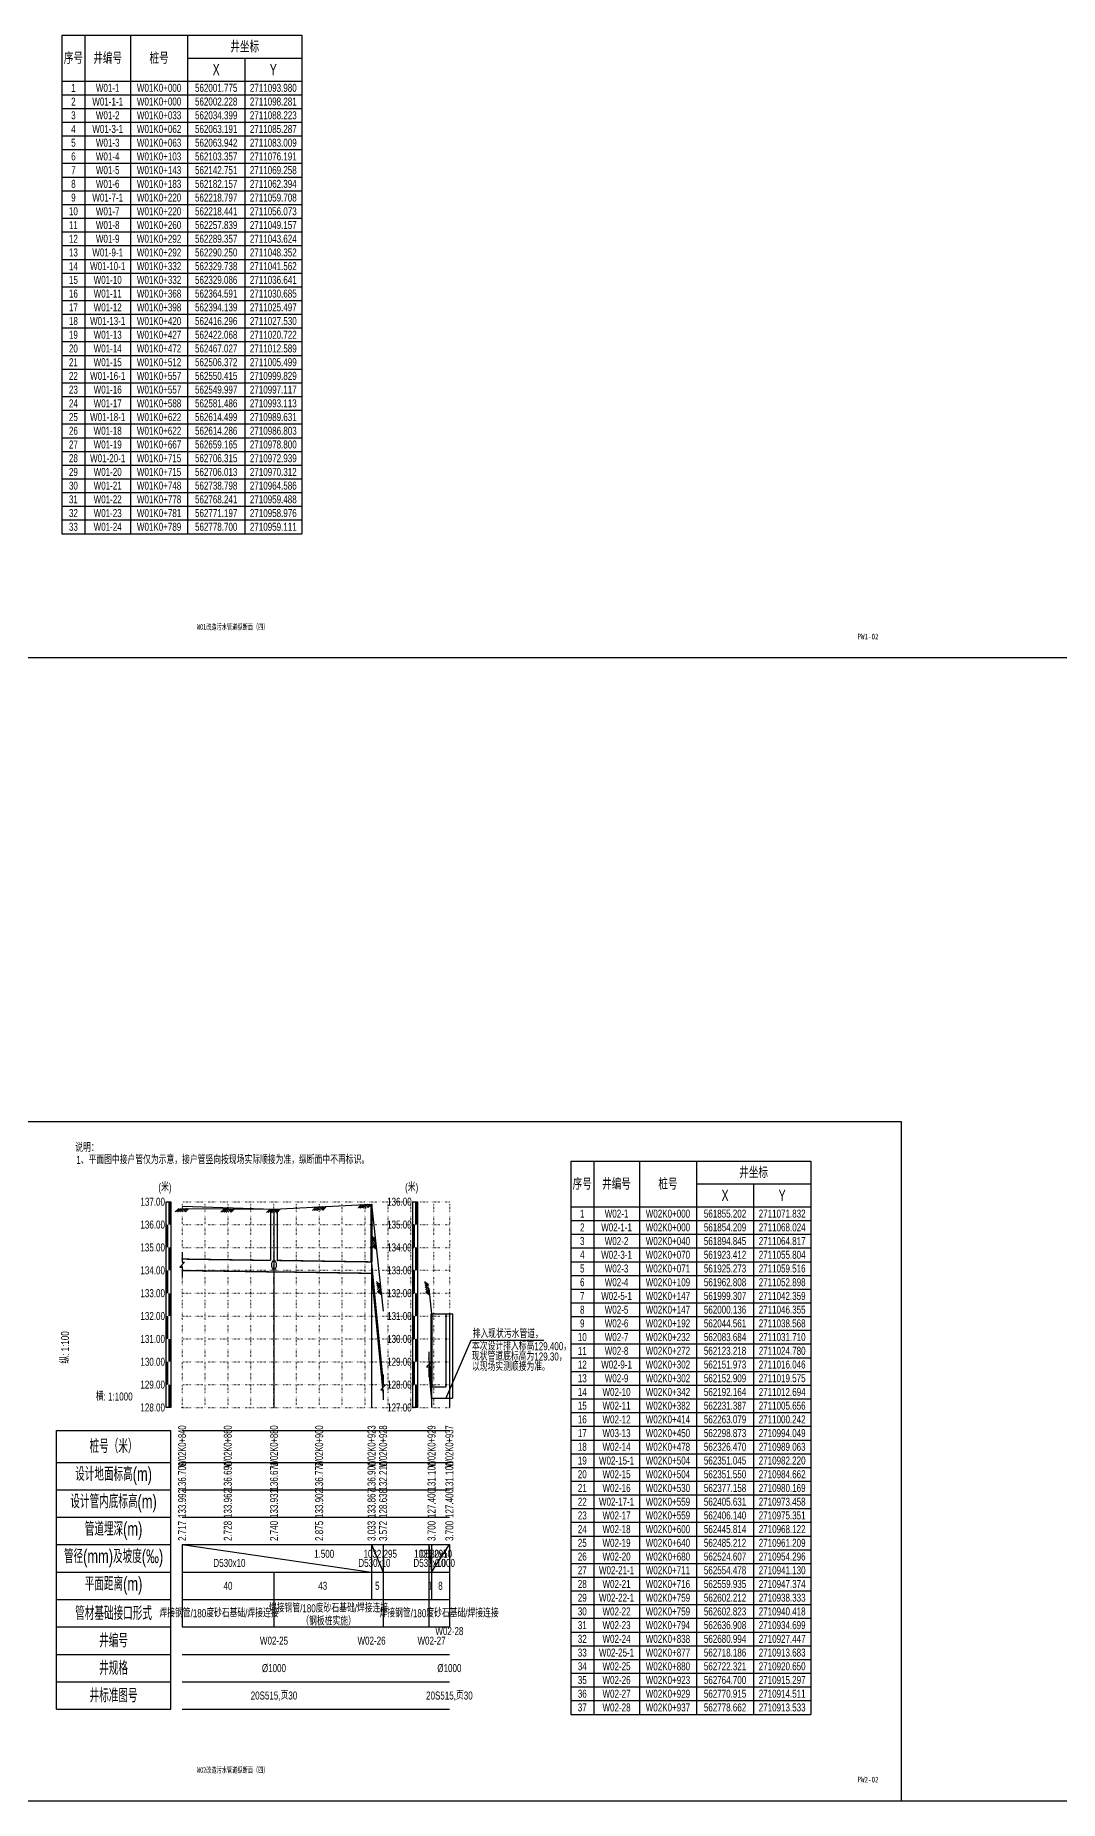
# Model space of a CAD drawing. Extents: x 529262 to 576451, y 2694391 to 2717535.
# Drawn here: x 572752 to 573200, y 2711947 to 2712719 of the extents above; entities that cross this region are included whole.
import ezdxf
from ezdxf.enums import TextEntityAlignment as Align

# ---------------------------------------------------------------- set-up
doc = ezdxf.new("R2010")
doc.units = 0
doc.linetypes.add('DOT', pattern=[6.35, 0, -6.35])
for name, color, linetype in [('GPSCOMMON', 7, 'Continuous'), ('P-说明', 7, 'Continuous'), ('PP-COM', 7, 'Continuous'), ('W-标注', 2, 'Continuous'), ('图框线', 7, 'Continuous'), ('纵断_分栏文字', 7, 'Continuous'), ('纵断_分栏线', 5, 'Continuous'), ('纵断_地面线', 3, 'Continuous'), ('纵断_标注', 2, 'Continuous'), ('纵断_标注_支管', 2, 'Continuous'), ('纵断_表头', 2, 'Continuous'), ('纵断_设计线', 1, 'Continuous'), ('纵断_高程网格', 8, 'DOT')]:
    doc.layers.add(name, color=color, linetype=linetype)
doc.layers.add('纵断污水井', color=7, linetype='Continuous', lineweight=60)
doc.layers.add('纵断污水管', color=224, linetype='Continuous', lineweight=60)
doc.styles.add('JieTuHzTxt', font='smsim.shx', dxfattribs={"width": 0.7, "bigfont": 'smfs.shx'})
doc.styles.add('SEMDI', font='smsim.shx', dxfattribs={"width": 0.75, "bigfont": 'smfs.shx'})
doc.styles.add('SMEDI', font='smsim.shx', dxfattribs={"width": 0.75, "height": 3.5, "bigfont": 'smfs.shx'})
doc.styles.add('宋体', font='', dxfattribs={"width": 0.75})
doc.styles.get('宋体').set_extended_font_data('SimSun')

# ---------------------------------------------------------------- blocks, each defined once
blk = doc.blocks.new('A3WK')
at = {"layer": '图框线'}
blk.add_lwpolyline([(0, 0), (420, 0), (420, 297), (0, 297), (0, 0)], dxfattribs=at)
blk = doc.blocks.new('市政排水（YZ）_zdbt')
at = {"color": 0, "linetype": 'ByBlock', "lineweight": -2}
for p, q in [((-50, 0), (0, 0)), ((-50, -122), (-50, 0)), ((0, -122), (0, 0)), ((-50, -14), (0, -14)), ((-50, -26), (0, -26)), ((-50, -38), (0, -38)), ((-50, -50), (0, -50)), ((-50, -62), (0, -62)), ((-50, -74), (0, -74)), ((-50, -86), (0, -86)), ((-50, -98), (0, -98)), ((-50, -110), (0, -110)), ((-50, -122), (0, -122))]:
    blk.add_line(p, q, dxfattribs=at)
at = {"color": 0, "linetype": 'ByBlock', "lineweight": -2, "char_height": 6, "attachment_point": 5, "style": 'JieTuHzTxt'}
for s, insert in [('桩号（米）', (-25, -7)), ('设计地面标高(m)', (-25, -20)), ('设计管内底标高(m)', (-25, -32)), ('管道埋深(m)', (-25, -44)), ('管径(mm)及坡度(‰)', (-25, -56)), ('平面距离(m)', (-25, -68)), ('管材基础接口形式', (-25, -80)), ('井编号', (-25, -92)), ('井规格', (-25, -104)), ('井标准图号', (-25, -116))]:
    blk.add_mtext(s, dxfattribs=dict(at, insert=insert))
blk = doc.blocks.new('VSDesignLineBlock')
at = {"color": 0, "linetype": 'Continuous'}
for p, q in [((-1.5, 0), (-3, -1.5)), ((-0.75, 0), (-2.25, -1.5)), ((0, 0), (-1.5, -1.5)), ((0, 0), (1.5, -1.5)), ((1.5, 0), (0.75, -0.75)), ((2.25, 0), (1.12, -1.12)), ((3, 0), (1.5, -1.5)), ((-0.98, -0.98), (-0.46, -1.5)), ((-0.5, -0.5), (0.5, -1.5))]:
    blk.add_line(p, q, dxfattribs=at)
blk = doc.blocks.new('*T172')
at = {"color": 0, "linetype": 'ByBlock', "lineweight": -2, "transparency": 16777216}
for p, q in [((0, 0), (105, 0)), ((0, 0), (0, -218)), ((10, 0), (10, -218)), ((30, 0), (30, -218)), ((55, 0), (55, -218)), ((105, 0), (105, -218)), ((55, -10), (105, -10)), ((80, -10), (80, -218)), ((0, -20), (105, -20)), ((0, -26), (105, -26)), ((0, -32), (105, -32)), ((0, -38), (105, -38)), ((0, -44), (105, -44)), ((0, -50), (105, -50)), ((0, -56), (105, -56)), ((0, -62), (105, -62)), ((0, -68), (105, -68)), ((0, -74), (105, -74)), ((0, -80), (105, -80)), ((0, -86), (105, -86)), ((0, -92), (105, -92)), ((0, -98), (105, -98)), ((0, -104), (105, -104)), ((0, -110), (105, -110)), ((0, -116), (105, -116)), ((0, -122), (105, -122)), ((0, -128), (105, -128)), ((0, -134), (105, -134)), ((0, -140), (105, -140)), ((0, -146), (105, -146)), ((0, -152), (105, -152)), ((0, -158), (105, -158)), ((0, -164), (105, -164)), ((0, -170), (105, -170)), ((0, -176), (105, -176)), ((0, -182), (105, -182)), ((0, -188), (105, -188)), ((0, -194), (105, -194)), ((0, -200), (105, -200)), ((0, -206), (105, -206)), ((0, -212), (105, -212)), ((0, -218), (105, -218))]:
    blk.add_line(p, q, dxfattribs=at)
at = {"color": 0, "transparency": 16777216, "attachment_point": 5}
for s, insert, char_height, width, style in [('序号', (5, -10), 5, 9.98, 'JieTuHzTxt'), ('井编号', (20, -10), 5, 19.98, 'JieTuHzTxt'), ('桩号', (42.5, -10), 5, 24.98, 'JieTuHzTxt'), ('井坐标', (80, -5), 5, 49.98, 'JieTuHzTxt'), ('X', (67.5, -15), 5, 24.98, 'JieTuHzTxt'), ('Y', (92.5, -15), 5, 24.98, 'JieTuHzTxt'), ('1', (5, -23), 3.5, 9.98, 'SEMDI'), ('W01-1', (20, -23), 3.5, 19.98, 'SEMDI'), ('W01K0+000', (42.5, -23), 3.5, 24.98, 'SEMDI'), ('562001.775', (67.5, -23), 3.5, 24.98, 'SEMDI'), ('2711093.980', (92.5, -23), 3.5, 24.98, 'SEMDI'), ('2', (5, -29), 3.5, 9.98, 'SEMDI'), ('W01-1-1', (20, -29), 3.5, 19.98, 'SEMDI'), ('W01K0+000', (42.5, -29), 3.5, 24.98, 'SEMDI'), ('562002.228', (67.5, -29), 3.5, 24.98, 'SEMDI'), ('2711098.281', (92.5, -29), 3.5, 24.98, 'SEMDI'), ('3', (5, -35), 3.5, 9.98, 'SEMDI'), ('W01-2', (20, -35), 3.5, 19.98, 'SEMDI'), ('W01K0+033', (42.5, -35), 3.5, 24.98, 'SEMDI'), ('562034.399', (67.5, -35), 3.5, 24.98, 'SEMDI'), ('2711088.223', (92.5, -35), 3.5, 24.98, 'SEMDI'), ('4', (5, -41), 3.5, 9.98, 'SEMDI'), ('5', (5, -47), 3.5, 9.98, 'SEMDI'), ('W01-3-1', (20, -41), 3.5, 19.98, 'SEMDI'), ('W01-3', (20, -47), 3.5, 19.98, 'SEMDI'), ('W01K0+062', (42.5, -41), 3.5, 24.98, 'SEMDI'), ('W01K0+063', (42.5, -47), 3.5, 24.98, 'SEMDI'), ('562063.191', (67.5, -41), 3.5, 24.98, 'SEMDI'), ('562063.942', (67.5, -47), 3.5, 24.98, 'SEMDI'), ('2711085.287', (92.5, -41), 3.5, 24.98, 'SEMDI'), ('2711083.009', (92.5, -47), 3.5, 24.98, 'SEMDI'), ('6', (5, -53), 3.5, 9.98, 'SEMDI'), ('W01-4', (20, -53), 3.5, 19.98, 'SEMDI'), ('W01K0+103', (42.5, -53), 3.5, 24.98, 'SEMDI'), ('562103.357', (67.5, -53), 3.5, 24.98, 'SEMDI'), ('2711076.191', (92.5, -53), 3.5, 24.98, 'SEMDI'), ('7', (5, -59), 3.5, 9.98, 'SEMDI'), ('W01-5', (20, -59), 3.5, 19.98, 'SEMDI'), ('W01K0+143', (42.5, -59), 3.5, 24.98, 'SEMDI'), ('562142.751', (67.5, -59), 3.5, 24.98, 'SEMDI'), ('2711069.258', (92.5, -59), 3.5, 24.98, 'SEMDI'), ('8', (5, -65), 3.5, 9.98, 'SEMDI'), ('9', (5, -71), 3.5, 9.98, 'SEMDI'), ('W01-7-1', (20, -71), 3.5, 19.98, 'SEMDI'), ('W01-6', (20, -65), 3.5, 19.98, 'SEMDI'), ('W01K0+183', (42.5, -65), 3.5, 24.98, 'SEMDI'), ('W01K0+220', (42.5, -71), 3.5, 24.98, 'SEMDI'), ('562182.157', (67.5, -65), 3.5, 24.98, 'SEMDI'), ('562218.797', (67.5, -71), 3.5, 24.98, 'SEMDI'), ('2711062.394', (92.5, -65), 3.5, 24.98, 'SEMDI'), ('2711059.708', (92.5, -71), 3.5, 24.98, 'SEMDI'), ('10', (5, -77), 3.5, 9.98, 'SEMDI'), ('W01-7', (20, -77), 3.5, 19.98, 'SEMDI'), ('W01K0+220', (42.5, -77), 3.5, 24.98, 'SEMDI'), ('562218.441', (67.5, -77), 3.5, 24.98, 'SEMDI'), ('2711056.073', (92.5, -77), 3.5, 24.98, 'SEMDI'), ('11', (5, -83), 3.5, 9.98, 'SEMDI'), ('W01-8', (20, -83), 3.5, 19.98, 'SEMDI'), ('W01K0+260', (42.5, -83), 3.5, 24.98, 'SEMDI'), ('562257.839', (67.5, -83), 3.5, 24.98, 'SEMDI'), ('2711049.157', (92.5, -83), 3.5, 24.98, 'SEMDI'), ('12', (5, -89), 3.5, 9.98, 'SEMDI'), ('W01-9', (20, -89), 3.5, 19.98, 'SEMDI'), ('W01K0+292', (42.5, -89), 3.5, 24.98, 'SEMDI'), ('562289.357', (67.5, -89), 3.5, 24.98, 'SEMDI'), ('2711043.624', (92.5, -89), 3.5, 24.98, 'SEMDI'), ('13', (5, -95), 3.5, 9.98, 'SEMDI'), ('14', (5, -101), 3.5, 9.98, 'SEMDI'), ('W01-10-1', (20, -101), 3.5, 19.98, 'SEMDI'), ('W01-9-1', (20, -95), 3.5, 19.98, 'SEMDI'), ('W01K0+292', (42.5, -95), 3.5, 24.98, 'SEMDI'), ('W01K0+332', (42.5, -101), 3.5, 24.98, 'SEMDI'), ('562290.250', (67.5, -95), 3.5, 24.98, 'SEMDI'), ('562329.738', (67.5, -101), 3.5, 24.98, 'SEMDI'), ('2711048.352', (92.5, -95), 3.5, 24.98, 'SEMDI'), ('2711041.562', (92.5, -101), 3.5, 24.98, 'SEMDI'), ('15', (5, -107), 3.5, 9.98, 'SEMDI'), ('W01-10', (20, -107), 3.5, 19.98, 'SEMDI'), ('W01K0+332', (42.5, -107), 3.5, 24.98, 'SEMDI'), ('562329.086', (67.5, -107), 3.5, 24.98, 'SEMDI'), ('2711036.641', (92.5, -107), 3.5, 24.98, 'SEMDI'), ('16', (5, -113), 3.5, 9.98, 'SEMDI'), ('W01-11', (20, -113), 3.5, 19.98, 'SEMDI'), ('W01K0+368', (42.5, -113), 3.5, 24.98, 'SEMDI'), ('562364.591', (67.5, -113), 3.5, 24.98, 'SEMDI'), ('2711030.685', (92.5, -113), 3.5, 24.98, 'SEMDI'), ('17', (5, -119), 3.5, 9.98, 'SEMDI'), ('18', (5, -125), 3.5, 9.98, 'SEMDI'), ('W01-13-1', (20, -125), 3.5, 19.98, 'SEMDI'), ('W01-12', (20, -119), 3.5, 19.98, 'SEMDI'), ('W01K0+398', (42.5, -119), 3.5, 24.98, 'SEMDI'), ('W01K0+420', (42.5, -125), 3.5, 24.98, 'SEMDI'), ('562394.139', (67.5, -119), 3.5, 24.98, 'SEMDI'), ('562416.296', (67.5, -125), 3.5, 24.98, 'SEMDI'), ('2711025.497', (92.5, -119), 3.5, 24.98, 'SEMDI'), ('2711027.530', (92.5, -125), 3.5, 24.98, 'SEMDI'), ('19', (5, -131), 3.5, 9.98, 'SEMDI'), ('W01-13', (20, -131), 3.5, 19.98, 'SEMDI'), ('W01K0+427', (42.5, -131), 3.5, 24.98, 'SEMDI'), ('562422.068', (67.5, -131), 3.5, 24.98, 'SEMDI'), ('2711020.722', (92.5, -131), 3.5, 24.98, 'SEMDI'), ('20', (5, -137), 3.5, 9.98, 'SEMDI'), ('W01-14', (20, -137), 3.5, 19.98, 'SEMDI'), ('W01K0+472', (42.5, -137), 3.5, 24.98, 'SEMDI'), ('562467.027', (67.5, -137), 3.5, 24.98, 'SEMDI'), ('2711012.589', (92.5, -137), 3.5, 24.98, 'SEMDI'), ('21', (5, -143), 3.5, 9.98, 'SEMDI'), ('W01-15', (20, -143), 3.5, 19.98, 'SEMDI'), ('W01K0+512', (42.5, -143), 3.5, 24.98, 'SEMDI'), ('562506.372', (67.5, -143), 3.5, 24.98, 'SEMDI'), ('2711005.499', (92.5, -143), 3.5, 24.98, 'SEMDI'), ('22', (5, -149), 3.5, 9.98, 'SEMDI'), ('23', (5, -155), 3.5, 9.98, 'SEMDI'), ('W01-16-1', (20, -149), 3.5, 19.98, 'SEMDI'), ('W01-16', (20, -155), 3.5, 19.98, 'SEMDI'), ('W01K0+557', (42.5, -149), 3.5, 24.98, 'SEMDI'), ('W01K0+557', (42.5, -155), 3.5, 24.98, 'SEMDI'), ('562550.415', (67.5, -149), 3.5, 24.98, 'SEMDI'), ('562549.997', (67.5, -155), 3.5, 24.98, 'SEMDI'), ('2710999.829', (92.5, -149), 3.5, 24.98, 'SEMDI'), ('2710997.117', (92.5, -155), 3.5, 24.98, 'SEMDI'), ('24', (5, -161), 3.5, 9.98, 'SEMDI'), ('W01-17', (20, -161), 3.5, 19.98, 'SEMDI'), ('W01K0+588', (42.5, -161), 3.5, 24.98, 'SEMDI'), ('562581.486', (67.5, -161), 3.5, 24.98, 'SEMDI'), ('2710993.113', (92.5, -161), 3.5, 24.98, 'SEMDI'), ('25', (5, -167), 3.5, 9.98, 'SEMDI'), ('W01-18-1', (20, -167), 3.5, 19.98, 'SEMDI'), ('W01K0+622', (42.5, -167), 3.5, 24.98, 'SEMDI'), ('562614.499', (67.5, -167), 3.5, 24.98, 'SEMDI'), ('2710989.631', (92.5, -167), 3.5, 24.98, 'SEMDI'), ('26', (5, -173), 3.5, 9.98, 'SEMDI'), ('27', (5, -179), 3.5, 9.98, 'SEMDI'), ('W01-18', (20, -173), 3.5, 19.98, 'SEMDI'), ('W01-19', (20, -179), 3.5, 19.98, 'SEMDI'), ('W01K0+622', (42.5, -173), 3.5, 24.98, 'SEMDI'), ('W01K0+667', (42.5, -179), 3.5, 24.98, 'SEMDI'), ('562614.286', (67.5, -173), 3.5, 24.98, 'SEMDI'), ('562659.165', (67.5, -179), 3.5, 24.98, 'SEMDI'), ('2710986.803', (92.5, -173), 3.5, 24.98, 'SEMDI'), ('2710978.800', (92.5, -179), 3.5, 24.98, 'SEMDI'), ('28', (5, -185), 3.5, 9.98, 'SEMDI'), ('W01-20-1', (20, -185), 3.5, 19.98, 'SEMDI'), ('W01K0+715', (42.5, -185), 3.5, 24.98, 'SEMDI'), ('562706.315', (67.5, -185), 3.5, 24.98, 'SEMDI'), ('2710972.939', (92.5, -185), 3.5, 24.98, 'SEMDI'), ('29', (5, -191), 3.5, 9.98, 'SEMDI'), ('W01-20', (20, -191), 3.5, 19.98, 'SEMDI'), ('W01K0+715', (42.5, -191), 3.5, 24.98, 'SEMDI'), ('562706.013', (67.5, -191), 3.5, 24.98, 'SEMDI'), ('2710970.312', (92.5, -191), 3.5, 24.98, 'SEMDI'), ('30', (5, -197), 3.5, 9.98, 'SEMDI'), ('W01-21', (20, -197), 3.5, 19.98, 'SEMDI'), ('W01K0+748', (42.5, -197), 3.5, 24.98, 'SEMDI'), ('562738.798', (67.5, -197), 3.5, 24.98, 'SEMDI'), ('2710964.586', (92.5, -197), 3.5, 24.98, 'SEMDI'), ('31', (5, -203), 3.5, 9.98, 'SEMDI'), ('32', (5, -209), 3.5, 9.98, 'SEMDI'), ('W01-22', (20, -203), 3.5, 19.98, 'SEMDI'), ('W01-23', (20, -209), 3.5, 19.98, 'SEMDI'), ('W01K0+778', (42.5, -203), 3.5, 24.98, 'SEMDI'), ('W01K0+781', (42.5, -209), 3.5, 24.98, 'SEMDI'), ('562768.241', (67.5, -203), 3.5, 24.98, 'SEMDI'), ('562771.197', (67.5, -209), 3.5, 24.98, 'SEMDI'), ('2710959.488', (92.5, -203), 3.5, 24.98, 'SEMDI'), ('2710958.976', (92.5, -209), 3.5, 24.98, 'SEMDI'), ('33', (5, -215), 3.5, 9.98, 'SEMDI'), ('W01-24', (20, -215), 3.5, 19.98, 'SEMDI'), ('W01K0+789', (42.5, -215), 3.5, 24.98, 'SEMDI'), ('562778.700', (67.5, -215), 3.5, 24.98, 'SEMDI'), ('2710959.111', (92.5, -215), 3.5, 24.98, 'SEMDI')]:
    blk.add_mtext(s, dxfattribs=dict(at, insert=insert, char_height=char_height, width=width, style=style))
blk = doc.blocks.new('*T173')
at = {"color": 0, "linetype": 'ByBlock', "lineweight": -2, "transparency": 16777216}
for p, q in [((0, 0), (105, 0)), ((0, 0), (0, -242)), ((10, 0), (10, -242)), ((30, 0), (30, -242)), ((55, 0), (55, -242)), ((105, 0), (105, -242)), ((55, -10), (105, -10)), ((80, -10), (80, -242)), ((0, -20), (105, -20)), ((0, -26), (105, -26)), ((0, -32), (105, -32)), ((0, -38), (105, -38)), ((0, -44), (105, -44)), ((0, -50), (105, -50)), ((0, -56), (105, -56)), ((0, -62), (105, -62)), ((0, -68), (105, -68)), ((0, -74), (105, -74)), ((0, -80), (105, -80)), ((0, -86), (105, -86)), ((0, -92), (105, -92)), ((0, -98), (105, -98)), ((0, -104), (105, -104)), ((0, -110), (105, -110)), ((0, -116), (105, -116)), ((0, -122), (105, -122)), ((0, -128), (105, -128)), ((0, -134), (105, -134)), ((0, -140), (105, -140)), ((0, -146), (105, -146)), ((0, -152), (105, -152)), ((0, -158), (105, -158)), ((0, -164), (105, -164)), ((0, -170), (105, -170)), ((0, -176), (105, -176)), ((0, -182), (105, -182)), ((0, -188), (105, -188)), ((0, -194), (105, -194)), ((0, -200), (105, -200)), ((0, -206), (105, -206)), ((0, -212), (105, -212)), ((0, -218), (105, -218)), ((0, -224), (105, -224)), ((0, -230), (105, -230)), ((0, -236), (105, -236)), ((0, -242), (105, -242))]:
    blk.add_line(p, q, dxfattribs=at)
at = {"color": 0, "transparency": 16777216, "attachment_point": 5}
for s, insert, char_height, width, style in [('序号', (5, -10), 5, 9.98, 'JieTuHzTxt'), ('井编号', (20, -10), 5, 19.98, 'JieTuHzTxt'), ('桩号', (42.5, -10), 5, 24.98, 'JieTuHzTxt'), ('井坐标', (80, -5), 5, 49.98, 'JieTuHzTxt'), ('X', (67.5, -15), 5, 24.98, 'JieTuHzTxt'), ('Y', (92.5, -15), 5, 24.98, 'JieTuHzTxt'), ('1', (5, -23), 3.5, 9.98, 'SEMDI'), ('W02-1', (20, -23), 3.5, 19.98, 'SEMDI'), ('W02K0+000', (42.5, -23), 3.5, 24.98, 'SEMDI'), ('561855.202', (67.5, -23), 3.5, 24.98, 'SEMDI'), ('2711071.832', (92.5, -23), 3.5, 24.98, 'SEMDI'), ('2', (5, -29), 3.5, 9.98, 'SEMDI'), ('W02-1-1', (20, -29), 3.5, 19.98, 'SEMDI'), ('W02K0+000', (42.5, -29), 3.5, 24.98, 'SEMDI'), ('561854.209', (67.5, -29), 3.5, 24.98, 'SEMDI'), ('2711068.024', (92.5, -29), 3.5, 24.98, 'SEMDI'), ('3', (5, -35), 3.5, 9.98, 'SEMDI'), ('W02-2', (20, -35), 3.5, 19.98, 'SEMDI'), ('W02K0+040', (42.5, -35), 3.5, 24.98, 'SEMDI'), ('561894.845', (67.5, -35), 3.5, 24.98, 'SEMDI'), ('2711064.817', (92.5, -35), 3.5, 24.98, 'SEMDI'), ('4', (5, -41), 3.5, 9.98, 'SEMDI'), ('5', (5, -47), 3.5, 9.98, 'SEMDI'), ('W02-3-1', (20, -41), 3.5, 19.98, 'SEMDI'), ('W02-3', (20, -47), 3.5, 19.98, 'SEMDI'), ('W02K0+070', (42.5, -41), 3.5, 24.98, 'SEMDI'), ('W02K0+071', (42.5, -47), 3.5, 24.98, 'SEMDI'), ('561923.412', (67.5, -41), 3.5, 24.98, 'SEMDI'), ('561925.273', (67.5, -47), 3.5, 24.98, 'SEMDI'), ('2711055.804', (92.5, -41), 3.5, 24.98, 'SEMDI'), ('2711059.516', (92.5, -47), 3.5, 24.98, 'SEMDI'), ('6', (5, -53), 3.5, 9.98, 'SEMDI'), ('W02-4', (20, -53), 3.5, 19.98, 'SEMDI'), ('W02K0+109', (42.5, -53), 3.5, 24.98, 'SEMDI'), ('561962.808', (67.5, -53), 3.5, 24.98, 'SEMDI'), ('2711052.898', (92.5, -53), 3.5, 24.98, 'SEMDI'), ('7', (5, -59), 3.5, 9.98, 'SEMDI'), ('W02-5-1', (20, -59), 3.5, 19.98, 'SEMDI'), ('W02K0+147', (42.5, -59), 3.5, 24.98, 'SEMDI'), ('561999.307', (67.5, -59), 3.5, 24.98, 'SEMDI'), ('2711042.359', (92.5, -59), 3.5, 24.98, 'SEMDI'), ('8', (5, -65), 3.5, 9.98, 'SEMDI'), ('9', (5, -71), 3.5, 9.98, 'SEMDI'), ('W02-5', (20, -65), 3.5, 19.98, 'SEMDI'), ('W02-6', (20, -71), 3.5, 19.98, 'SEMDI'), ('W02K0+147', (42.5, -65), 3.5, 24.98, 'SEMDI'), ('W02K0+192', (42.5, -71), 3.5, 24.98, 'SEMDI'), ('562000.136', (67.5, -65), 3.5, 24.98, 'SEMDI'), ('562044.561', (67.5, -71), 3.5, 24.98, 'SEMDI'), ('2711046.355', (92.5, -65), 3.5, 24.98, 'SEMDI'), ('2711038.568', (92.5, -71), 3.5, 24.98, 'SEMDI'), ('10', (5, -77), 3.5, 9.98, 'SEMDI'), ('W02-7', (20, -77), 3.5, 19.98, 'SEMDI'), ('W02K0+232', (42.5, -77), 3.5, 24.98, 'SEMDI'), ('562083.684', (67.5, -77), 3.5, 24.98, 'SEMDI'), ('2711031.710', (92.5, -77), 3.5, 24.98, 'SEMDI'), ('11', (5, -83), 3.5, 9.98, 'SEMDI'), ('W02-8', (20, -83), 3.5, 19.98, 'SEMDI'), ('W02K0+272', (42.5, -83), 3.5, 24.98, 'SEMDI'), ('562123.218', (67.5, -83), 3.5, 24.98, 'SEMDI'), ('2711024.780', (92.5, -83), 3.5, 24.98, 'SEMDI'), ('12', (5, -89), 3.5, 9.98, 'SEMDI'), ('W02-9-1', (20, -89), 3.5, 19.98, 'SEMDI'), ('W02K0+302', (42.5, -89), 3.5, 24.98, 'SEMDI'), ('562151.973', (67.5, -89), 3.5, 24.98, 'SEMDI'), ('2711016.046', (92.5, -89), 3.5, 24.98, 'SEMDI'), ('13', (5, -95), 3.5, 9.98, 'SEMDI'), ('14', (5, -101), 3.5, 9.98, 'SEMDI'), ('W02-10', (20, -101), 3.5, 19.98, 'SEMDI'), ('W02-9', (20, -95), 3.5, 19.98, 'SEMDI'), ('W02K0+302', (42.5, -95), 3.5, 24.98, 'SEMDI'), ('W02K0+342', (42.5, -101), 3.5, 24.98, 'SEMDI'), ('562152.909', (67.5, -95), 3.5, 24.98, 'SEMDI'), ('562192.164', (67.5, -101), 3.5, 24.98, 'SEMDI'), ('2711019.575', (92.5, -95), 3.5, 24.98, 'SEMDI'), ('2711012.694', (92.5, -101), 3.5, 24.98, 'SEMDI'), ('15', (5, -107), 3.5, 9.98, 'SEMDI'), ('W02-11', (20, -107), 3.5, 19.98, 'SEMDI'), ('W02K0+382', (42.5, -107), 3.5, 24.98, 'SEMDI'), ('562231.387', (67.5, -107), 3.5, 24.98, 'SEMDI'), ('2711005.656', (92.5, -107), 3.5, 24.98, 'SEMDI'), ('16', (5, -113), 3.5, 9.98, 'SEMDI'), ('W02-12', (20, -113), 3.5, 19.98, 'SEMDI'), ('W02K0+414', (42.5, -113), 3.5, 24.98, 'SEMDI'), ('562263.079', (67.5, -113), 3.5, 24.98, 'SEMDI'), ('2711000.242', (92.5, -113), 3.5, 24.98, 'SEMDI'), ('17', (5, -119), 3.5, 9.98, 'SEMDI'), ('18', (5, -125), 3.5, 9.98, 'SEMDI'), ('W03-13', (20, -119), 3.5, 19.98, 'SEMDI'), ('W02-14', (20, -125), 3.5, 19.98, 'SEMDI'), ('W02K0+450', (42.5, -119), 3.5, 24.98, 'SEMDI'), ('W02K0+478', (42.5, -125), 3.5, 24.98, 'SEMDI'), ('562298.873', (67.5, -119), 3.5, 24.98, 'SEMDI'), ('562326.470', (67.5, -125), 3.5, 24.98, 'SEMDI'), ('2710994.049', (92.5, -119), 3.5, 24.98, 'SEMDI'), ('2710989.063', (92.5, -125), 3.5, 24.98, 'SEMDI'), ('19', (5, -131), 3.5, 9.98, 'SEMDI'), ('W02-15-1', (20, -131), 3.5, 19.98, 'SEMDI'), ('W02K0+504', (42.5, -131), 3.5, 24.98, 'SEMDI'), ('562351.045', (67.5, -131), 3.5, 24.98, 'SEMDI'), ('2710982.220', (92.5, -131), 3.5, 24.98, 'SEMDI'), ('20', (5, -137), 3.5, 9.98, 'SEMDI'), ('W02-15', (20, -137), 3.5, 19.98, 'SEMDI'), ('W02K0+504', (42.5, -137), 3.5, 24.98, 'SEMDI'), ('562351.550', (67.5, -137), 3.5, 24.98, 'SEMDI'), ('2710984.662', (92.5, -137), 3.5, 24.98, 'SEMDI'), ('21', (5, -143), 3.5, 9.98, 'SEMDI'), ('W02-16', (20, -143), 3.5, 19.98, 'SEMDI'), ('W02K0+530', (42.5, -143), 3.5, 24.98, 'SEMDI'), ('562377.158', (67.5, -143), 3.5, 24.98, 'SEMDI'), ('2710980.169', (92.5, -143), 3.5, 24.98, 'SEMDI'), ('22', (5, -149), 3.5, 9.98, 'SEMDI'), ('23', (5, -155), 3.5, 9.98, 'SEMDI'), ('W02-17-1', (20, -149), 3.5, 19.98, 'SEMDI'), ('W02-17', (20, -155), 3.5, 19.98, 'SEMDI'), ('W02K0+559', (42.5, -149), 3.5, 24.98, 'SEMDI'), ('W02K0+559', (42.5, -155), 3.5, 24.98, 'SEMDI'), ('562405.631', (67.5, -149), 3.5, 24.98, 'SEMDI'), ('562406.140', (67.5, -155), 3.5, 24.98, 'SEMDI'), ('2710973.458', (92.5, -149), 3.5, 24.98, 'SEMDI'), ('2710975.351', (92.5, -155), 3.5, 24.98, 'SEMDI'), ('24', (5, -161), 3.5, 9.98, 'SEMDI'), ('W02-18', (20, -161), 3.5, 19.98, 'SEMDI'), ('W02K0+600', (42.5, -161), 3.5, 24.98, 'SEMDI'), ('562445.814', (67.5, -161), 3.5, 24.98, 'SEMDI'), ('2710968.122', (92.5, -161), 3.5, 24.98, 'SEMDI'), ('25', (5, -167), 3.5, 9.98, 'SEMDI'), ('W02-19', (20, -167), 3.5, 19.98, 'SEMDI'), ('W02K0+640', (42.5, -167), 3.5, 24.98, 'SEMDI'), ('562485.212', (67.5, -167), 3.5, 24.98, 'SEMDI'), ('2710961.209', (92.5, -167), 3.5, 24.98, 'SEMDI'), ('26', (5, -173), 3.5, 9.98, 'SEMDI'), ('27', (5, -179), 3.5, 9.98, 'SEMDI'), ('W02-21-1', (20, -179), 3.5, 19.98, 'SEMDI'), ('W02-20', (20, -173), 3.5, 19.98, 'SEMDI'), ('W02K0+680', (42.5, -173), 3.5, 24.98, 'SEMDI'), ('W02K0+711', (42.5, -179), 3.5, 24.98, 'SEMDI'), ('562524.607', (67.5, -173), 3.5, 24.98, 'SEMDI'), ('562554.478', (67.5, -179), 3.5, 24.98, 'SEMDI'), ('2710954.296', (92.5, -173), 3.5, 24.98, 'SEMDI'), ('2710941.130', (92.5, -179), 3.5, 24.98, 'SEMDI'), ('28', (5, -185), 3.5, 9.98, 'SEMDI'), ('W02-21', (20, -185), 3.5, 19.98, 'SEMDI'), ('W02K0+716', (42.5, -185), 3.5, 24.98, 'SEMDI'), ('562559.935', (67.5, -185), 3.5, 24.98, 'SEMDI'), ('2710947.374', (92.5, -185), 3.5, 24.98, 'SEMDI'), ('29', (5, -191), 3.5, 9.98, 'SEMDI'), ('W02-22-1', (20, -191), 3.5, 19.98, 'SEMDI'), ('W02K0+759', (42.5, -191), 3.5, 24.98, 'SEMDI'), ('562602.212', (67.5, -191), 3.5, 24.98, 'SEMDI'), ('2710938.333', (92.5, -191), 3.5, 24.98, 'SEMDI'), ('30', (5, -197), 3.5, 9.98, 'SEMDI'), ('W02-22', (20, -197), 3.5, 19.98, 'SEMDI'), ('W02K0+759', (42.5, -197), 3.5, 24.98, 'SEMDI'), ('562602.823', (67.5, -197), 3.5, 24.98, 'SEMDI'), ('2710940.418', (92.5, -197), 3.5, 24.98, 'SEMDI'), ('31', (5, -203), 3.5, 9.98, 'SEMDI'), ('32', (5, -209), 3.5, 9.98, 'SEMDI'), ('W02-23', (20, -203), 3.5, 19.98, 'SEMDI'), ('W02-24', (20, -209), 3.5, 19.98, 'SEMDI'), ('W02K0+794', (42.5, -203), 3.5, 24.98, 'SEMDI'), ('W02K0+838', (42.5, -209), 3.5, 24.98, 'SEMDI'), ('562636.908', (67.5, -203), 3.5, 24.98, 'SEMDI'), ('562680.994', (67.5, -209), 3.5, 24.98, 'SEMDI'), ('2710934.699', (92.5, -203), 3.5, 24.98, 'SEMDI'), ('2710927.447', (92.5, -209), 3.5, 24.98, 'SEMDI'), ('33', (5, -215), 3.5, 9.98, 'SEMDI'), ('W02-25-1', (20, -215), 3.5, 19.98, 'SEMDI'), ('W02K0+877', (42.5, -215), 3.5, 24.98, 'SEMDI'), ('562718.186', (67.5, -215), 3.5, 24.98, 'SEMDI'), ('2710913.683', (92.5, -215), 3.5, 24.98, 'SEMDI'), ('34', (5, -221), 3.5, 9.98, 'SEMDI'), ('W02-25', (20, -221), 3.5, 19.98, 'SEMDI'), ('W02K0+880', (42.5, -221), 3.5, 24.98, 'SEMDI'), ('562722.321', (67.5, -221), 3.5, 24.98, 'SEMDI'), ('2710920.650', (92.5, -221), 3.5, 24.98, 'SEMDI'), ('35', (5, -227), 3.5, 9.98, 'SEMDI'), ('36', (5, -233), 3.5, 9.98, 'SEMDI'), ('W02-26', (20, -227), 3.5, 19.98, 'SEMDI'), ('W02-27', (20, -233), 3.5, 19.98, 'SEMDI'), ('W02K0+923', (42.5, -227), 3.5, 24.98, 'SEMDI'), ('W02K0+929', (42.5, -233), 3.5, 24.98, 'SEMDI'), ('562764.700', (67.5, -227), 3.5, 24.98, 'SEMDI'), ('562770.915', (67.5, -233), 3.5, 24.98, 'SEMDI'), ('2710915.297', (92.5, -227), 3.5, 24.98, 'SEMDI'), ('2710914.511', (92.5, -233), 3.5, 24.98, 'SEMDI'), ('37', (5, -239), 3.5, 9.98, 'SEMDI'), ('W02-28', (20, -239), 3.5, 19.98, 'SEMDI'), ('W02K0+937', (42.5, -239), 3.5, 24.98, 'SEMDI'), ('562778.662', (67.5, -239), 3.5, 24.98, 'SEMDI'), ('2710913.533', (92.5, -239), 3.5, 24.98, 'SEMDI')]:
    blk.add_mtext(s, dxfattribs=dict(at, insert=insert, char_height=char_height, width=width, style=style))

msp = doc.modelspace()

# ---------------------------------------------------------------- linework, layer by layer
for p in [(572816.269, 2712183.429), (572857.988, 2712182.826), (572899.203, 2712182.185), (572924.269, 2712139.889), (572925.468, 2712127.514)]:
    msp.add_point(p)
at = {"layer": 'GPSCOMMON'}
msp.add_point((572816.269, 2712118.514), dxfattribs=at)
at = {"layer": 'PP-COM'}
for p, q in [((571451.269, 2712446.518), (576451.269, 2712446.518)), ((571451.269, 2711946.518), (576451.269, 2711946.518))]:
    msp.add_line(p, q, dxfattribs=at)
at = {"layer": '纵断_分栏文字'}
for p, q in [((572854.988, 2712205.221), (572857.988, 2712205.221)), ((572931.777, 2712159.514), (572934.777, 2712159.514)), ((572816.269, 2712058.514), (572816.269, 2712046.514)), ((572816.269, 2712058.514), (572899.203, 2712046.514)), ((572899.203, 2712058.514), (572899.203, 2712046.514)), ((572899.203, 2712058.514), (572904.269, 2712046.514)), ((572904.269, 2712058.514), (572904.269, 2712046.514)), ((572924.269, 2712058.514), (572924.269, 2712046.514)), ((572924.269, 2712058.514), (572925.468, 2712046.514)), ((572925.468, 2712058.514), (572925.468, 2712046.514)), ((572925.468, 2712046.514), (572933.277, 2712058.514)), ((572933.277, 2712058.514), (572933.277, 2712046.514)), ((572816.269, 2712046.514), (572816.269, 2712034.514)), ((572856.488, 2712046.514), (572856.488, 2712022.514)), ((572899.203, 2712046.514), (572899.203, 2712034.514)), ((572904.269, 2712046.514), (572904.269, 2712034.514)), ((572924.269, 2712046.514), (572924.269, 2712034.514)), ((572925.468, 2712046.514), (572925.468, 2712034.514)), ((572933.277, 2712046.514), (572933.277, 2712034.514)), ((572816.269, 2712034.514), (572816.269, 2712022.514)), ((572904.269, 2712034.514), (572904.269, 2712022.514)), ((572924.269, 2712034.514), (572924.269, 2712022.514)), ((572933.277, 2712034.514), (572933.277, 2712022.514))]:
    msp.add_line(p, q, dxfattribs=at)
at = {"layer": '纵断_分栏文字', "color": 3}
msp.add_lwpolyline([(572974.672, 2712147.742), (572942.728, 2712147.742), (572931.777, 2712122.514)], dxfattribs=at)
at = {"layer": '纵断_分栏线'}
for p, q in [((572816.269, 2712108.514), (572933.277, 2712108.514)), ((572816.269, 2712094.514), (572933.277, 2712094.514)), ((572816.269, 2712082.514), (572933.277, 2712082.514)), ((572816.269, 2712070.514), (572933.277, 2712070.514)), ((572816.269, 2712058.514), (572933.277, 2712058.514)), ((572816.269, 2712046.514), (572933.277, 2712046.514)), ((572816.269, 2712034.514), (572933.277, 2712034.514)), ((572816.269, 2712022.514), (572933.277, 2712022.514)), ((572816.269, 2712010.514), (572933.277, 2712010.514)), ((572816.269, 2711998.514), (572933.277, 2711998.514)), ((572816.269, 2711986.514), (572933.277, 2711986.514))]:
    msp.add_line(p, q, dxfattribs=at)
at = {"layer": '纵断_地面线'}
for points in [[(572816.269, 2712206.604), (572856.488, 2712205.219), (572899.203, 2712207.514), (572904.269, 2712160.613)], [(572924.269, 2712170.613), (572925.468, 2712159.514), (572933.277, 2712159.514)]]:
    msp.add_lwpolyline(points, dxfattribs=at)
at = {"layer": '纵断_标注'}
for p, q in [((572899.203, 2712207.514), (572899.203, 2712118.514)), ((572856.488, 2712205.221), (572856.488, 2712118.514)), ((572925.468, 2712159.514), (572925.468, 2712118.514)), ((572933.277, 2712159.514), (572933.277, 2712118.514))]:
    msp.add_line(p, q, dxfattribs=at)
for points in [[(572816.269, 2712186.429), (572816.269, 2712182.029), (572817.269, 2712182.029), (572815.269, 2712179.829), (572816.269, 2712179.829), (572816.269, 2712175.429)], [(572924.269, 2712142.889), (572924.269, 2712138.489), (572925.269, 2712138.489), (572923.269, 2712136.289), (572924.269, 2712136.289), (572924.269, 2712131.889)], [(572904.269, 2712132.889), (572904.269, 2712128.489), (572905.269, 2712128.489), (572903.269, 2712126.289), (572904.269, 2712126.289), (572904.269, 2712121.889)]]:
    msp.add_lwpolyline(points, dxfattribs=at)
for points in [[(572761.269, 2712118.514, 0, 0, 0), (572761.269, 2712143.847, 1, 0, 0), (572761.269, 2712151.847, 0, 0, 0)], [(572761.269, 2712118.514, 0, 0, 0), (572786.603, 2712118.514, 1, 0, 0), (572794.603, 2712118.514, 0, 0, 0)]]:
    msp.add_lwpolyline(points, format="xyseb", dxfattribs=at)
at = {"layer": '纵断_标注_支管'}
msp.add_point((572856.488, 2712118.514), dxfattribs=at)
at = {"layer": '纵断_表头'}
for points in [[(572811.269, 2712118.514), (572809.269, 2712118.514), (572809.269, 2712208.514), (572811.269, 2712208.514), (572811.269, 2712118.514)], [(572919.269, 2712118.514), (572917.269, 2712118.514), (572917.269, 2712208.514), (572919.269, 2712208.514), (572919.269, 2712118.514)]]:
    msp.add_lwpolyline(points, dxfattribs=at)
at = {"layer": '纵断_表头', "const_width": 1}
for points in [[(572810.769, 2712198.514), (572810.769, 2712208.514)], [(572918.769, 2712198.514), (572918.769, 2712208.514)], [(572809.769, 2712188.514), (572809.769, 2712198.514)], [(572917.769, 2712188.514), (572917.769, 2712198.514)], [(572810.769, 2712178.514), (572810.769, 2712188.514)], [(572918.769, 2712178.514), (572918.769, 2712188.514)], [(572809.769, 2712168.514), (572809.769, 2712178.514)], [(572917.769, 2712168.514), (572917.769, 2712178.514)], [(572810.769, 2712158.514), (572810.769, 2712168.514)], [(572918.769, 2712158.514), (572918.769, 2712168.514)], [(572809.769, 2712148.514), (572809.769, 2712158.514)], [(572917.769, 2712148.514), (572917.769, 2712158.514)], [(572810.769, 2712138.514), (572810.769, 2712148.514)], [(572918.769, 2712138.514), (572918.769, 2712148.514)], [(572809.769, 2712128.514), (572809.769, 2712138.514)], [(572917.769, 2712128.514), (572917.769, 2712138.514)], [(572810.769, 2712118.514), (572810.769, 2712128.514)], [(572918.769, 2712118.514), (572918.769, 2712128.514)]]:
    msp.add_lwpolyline(points, dxfattribs=at)
at = {"layer": '纵断_设计线'}
for points in [[(572816.269, 2712205.605), (572856.488, 2712205.221), (572899.203, 2712207.514), (572904.269, 2712160.613)], [(572924.269, 2712170.613), (572925.468, 2712159.514), (572933.277, 2712159.514)]]:
    msp.add_lwpolyline(points, dxfattribs=at)
at = {"layer": '纵断_高程网格', "ltscale": 0.0787}
for p, q in [((572816.269, 2712208.514), (572933.277, 2712208.514)), ((572816.269, 2712208.514), (572816.269, 2712118.514)), ((572826.269, 2712208.514), (572826.269, 2712118.514)), ((572836.269, 2712208.514), (572836.269, 2712118.514)), ((572846.269, 2712208.514), (572846.269, 2712118.514)), ((572856.269, 2712208.514), (572856.269, 2712118.514)), ((572866.269, 2712208.514), (572866.269, 2712118.514)), ((572876.269, 2712208.514), (572876.269, 2712118.514)), ((572886.269, 2712208.514), (572886.269, 2712118.514)), ((572896.269, 2712208.514), (572896.269, 2712118.514)), ((572906.269, 2712208.514), (572906.269, 2712118.514)), ((572916.269, 2712208.514), (572916.269, 2712118.514)), ((572926.269, 2712208.514), (572926.269, 2712118.514)), ((572933.277, 2712208.514), (572933.277, 2712118.514)), ((572816.269, 2712198.514), (572933.277, 2712198.514)), ((572816.269, 2712188.514), (572933.277, 2712188.514)), ((572816.269, 2712178.514), (572933.277, 2712178.514)), ((572816.269, 2712168.514), (572933.277, 2712168.514)), ((572816.269, 2712158.514), (572933.277, 2712158.514)), ((572816.269, 2712148.514), (572933.277, 2712148.514)), ((572816.269, 2712138.514), (572933.277, 2712138.514)), ((572816.269, 2712128.514), (572933.277, 2712128.514)), ((572816.269, 2712118.514), (572933.277, 2712118.514))]:
    msp.add_line(p, q, dxfattribs=at)
at = {"layer": '纵断污水井'}
for points in [[(572899.203, 2712207.514), (572899.203, 2712182.185)], [(572899.203, 2712207.514), (572899.203, 2712182.184)], [(572925.468, 2712159.514), (572925.468, 2712127.514)], [(572925.468, 2712159.514), (572925.468, 2712127.514)]]:
    msp.add_lwpolyline(points, dxfattribs=at)
at = {"layer": '纵断污水井', "const_width": 0.6}
for points in [[(572854.988, 2712205.221), (572854.988, 2712182.826)], [(572857.988, 2712205.221), (572857.988, 2712182.824)], [(572854.988, 2712177.824), (572857.988, 2712177.824)], [(572931.777, 2712159.514), (572931.777, 2712127.514)], [(572934.777, 2712159.514), (572934.777, 2712122.514)], [(572931.777, 2712122.514), (572934.777, 2712122.514)]]:
    msp.add_lwpolyline(points, dxfattribs=at)
at = {"layer": '纵断污水管', "const_width": 0.6}
for points in [[(572816.269, 2712183.429), (572854.988, 2712182.826)], [(572816.269, 2712178.429), (572854.988, 2712177.826)], [(572857.988, 2712182.826), (572899.203, 2712182.185)], [(572857.988, 2712177.826), (572899.203, 2712177.185)], [(572899.203, 2712182.185), (572904.269, 2712129.889)], [(572899.203, 2712177.185), (572904.269, 2712124.889)], [(572924.269, 2712139.889), (572925.468, 2712127.514)], [(572924.269, 2712134.889), (572925.468, 2712122.514)], [(572925.468, 2712127.514), (572931.777, 2712127.514)], [(572925.468, 2712122.514), (572931.777, 2712122.514)]]:
    msp.add_lwpolyline(points, dxfattribs=at)
at = {"layer": '纵断污水管', "lineweight": 30}
msp.add_ellipse((572856.488, 2712180.863), major_axis=(0, 2), ratio=0.5, dxfattribs=at)

# ---------------------------------------------------------------- block references
for name, p in [('*T172', (572763.692, 2712718.725)), ('*T173', (572986.462, 2712226.283))]:
    msp.add_blockref(name, p)
at = {"layer": '纵断_标注'}
for p, rotation in [((572896.21, 2712207.353), 3.072027323848273), ((572816.269, 2712205.605), 359.4535435889505), ((572836.268, 2712205.414), 359.4535435889505), ((572856.267, 2712205.224), 359.4535435889505), ((572876.239, 2712206.281), 3.072027323848273), ((572901.029, 2712190.61), 276.1648138226099), ((572903.177, 2712170.725), 276.1648138226099), ((572924.269, 2712170.613), 276.1648138223871)]:
    msp.add_blockref('VSDesignLineBlock', p, dxfattribs=dict(at, rotation=rotation))
at = {"layer": '纵断_表头'}
for name, p in [('A3WK', (572711.268, 2711946.514)), ('A3WK', (572711.269, 2711946.515)), ('市政排水（YZ）_zdbt', (572811.269, 2712108.514))]:
    msp.add_blockref(name, p, dxfattribs=at)

# ---------------------------------------------------------------- texts
at = {"layer": 'P-说明', "style": '宋体'}
for s, width, p in [('W01改造污水管道纵断面（四）', 0.65, (572838.466, 2712459.975)), ('PW1-02', 0.75, (573116.54, 2712455.745)), ('W02改造污水管道纵断面（四）', 0.65, (572838.466, 2711959.975)), ('PW2-02', 0.75, (573116.54, 2711955.745))]:
    msp.add_text(s, height=2.5, dxfattribs=dict(at, width=width)).set_placement(p, align=Align.MIDDLE_CENTER)
at = {"layer": 'W-标注', "color": 3, "style": 'SMEDI', "width": 0.75}
for s, p in [('说明：', (572769.492, 2712230.35)), ('1、平面图中接户管仅为示意，接户管竖向按现场实际顺接为准，纵断面中不再标识。', (572769.95, 2712225.033))]:
    msp.add_text(s, height=3.5, dxfattribs=at).set_placement(p)
at = {"layer": '纵断_分栏文字', "color": 3, "style": 'SMEDI', "width": 0.75}
for s, p in [('排入现状污水管道，', (572943.481, 2712148.901)), ('本次设计排入标高129.400，', (572943.158, 2712143.564)), ('现状管道底标高为129.30，', (572943.158, 2712139.054)), ('以现场实测顺接为准。', (572943.158, 2712134.545))]:
    msp.add_text(s, height=3.5, dxfattribs=at).set_placement(p)
at = {"layer": '纵断_分栏文字', "style": 'SEMDI'}
for s, width, p in [('W02K0+840', 0.65, (572816.269, 2712101.514)), ('W02K0+860', 0.65, (572836.269, 2712101.514)), ('W02K0+880', 0.65, (572856.488, 2712101.514)), ('W02K0+900', 0.65, (572876.269, 2712101.514)), ('W02K0+923', 0.65, (572899.203, 2712101.514)), ('W02K0+928', 0.65, (572904.269, 2712101.514)), ('W02K0+929', 0.65, (572925.468, 2712101.514)), ('W02K0+937', 0.65, (572933.277, 2712101.514)), ('136.709', 0.75, (572816.269, 2712088.514)), ('136.690', 0.75, (572836.269, 2712088.514)), ('136.671', 0.75, (572856.488, 2712088.514)), ('136.777', 0.75, (572876.269, 2712088.514)), ('136.900', 0.75, (572899.203, 2712088.514)), ('132.210', 0.75, (572904.269, 2712088.514)), ('131.100', 0.75, (572925.468, 2712088.514)), ('131.100', 0.75, (572933.277, 2712088.514)), ('133.992', 0.75, (572816.269, 2712076.514)), ('133.962', 0.75, (572836.269, 2712076.514)), ('133.931', 0.75, (572856.488, 2712076.514)), ('133.902', 0.75, (572876.269, 2712076.514)), ('133.867', 0.75, (572899.203, 2712076.514)), ('128.638', 0.75, (572904.269, 2712076.514)), ('127.400', 0.75, (572925.468, 2712076.514)), ('127.400', 0.75, (572933.277, 2712076.514)), ('2.717', 0.75, (572816.269, 2712064.514)), ('2.728', 0.75, (572836.269, 2712064.514)), ('2.740', 0.75, (572856.488, 2712064.514)), ('2.875', 0.75, (572876.269, 2712064.514)), ('3.033', 0.75, (572899.203, 2712064.514)), ('3.572', 0.75, (572904.269, 2712064.514)), ('3.700', 0.75, (572925.468, 2712064.514)), ('3.700', 0.75, (572933.277, 2712064.514))]:
    msp.add_text(s, height=3.5, rotation=90, dxfattribs=dict(at, width=width)).set_placement(p, align=Align.MIDDLE_CENTER)
at = {"layer": '纵断_分栏文字', "style": 'SEMDI', "width": 0.75}
for s, p in [('1.500', (572878.47, 2712054.514)), ('1032.295', (572903.003, 2712054.514)), ('1032.295', (572925.168, 2712054.514)), ('D530x10', (572927.42, 2712054.514)), ('D530x10', (572837.003, 2712050.514)), ('D530x10', (572900.47, 2712050.514)), ('D530x10', (572924.569, 2712050.514)), ('0.000', (572931.325, 2712050.514)), ('40', (572836.379, 2712040.514)), ('43', (572877.846, 2712040.514)), ('5', (572901.736, 2712040.514)), ('1', (572924.869, 2712040.514)), ('8', (572929.373, 2712040.514)), ('焊接钢管/180度砂石基础/焊接连接', (572832.424, 2712028.514)), ('焊接钢管/180度砂石基础/焊接连接', (572928.773, 2712028.514)), ('W02-28', (572933.277, 2712020.714)), ('W02-25', (572856.488, 2712016.514)), ('W02-26', (572899.203, 2712016.514)), ('W02-27', (572925.468, 2712016.514)), ('%%c1000', (572856.488, 2712004.514)), ('%%c1000', (572933.277, 2712004.514)), ('20S515,页30', (572856.488, 2711992.514)), ('20S515,页30', (572933.277, 2711992.514))]:
    msp.add_text(s, height=3.5, dxfattribs=at).set_placement(p, align=Align.MIDDLE_CENTER)
at = {"layer": '纵断_分栏文字', "color": 2, "style": 'SEMDI', "width": 0.75}
for s, p in [('焊接钢管/180度砂石基础/焊接连接', (572880.387, 2712030.684)), ('（钢板桩实施）', (572880.387, 2712024.979))]:
    msp.add_text(s, height=3.5, dxfattribs=at).set_placement(p, align=Align.MIDDLE_CENTER)
at = {"layer": '纵断_标注', "style": 'SEMDI', "width": 0.75}
msp.add_text('纵: 1:100', height=3.5, rotation=90, dxfattribs=at).set_placement((572763.269, 2712151.847), align=Align.TOP_RIGHT)
msp.add_text('横: 1:1000', height=3.5, dxfattribs=at).set_placement((572794.603, 2712120.514), align=Align.BOTTOM_RIGHT)
at = {"layer": '纵断_表头', "style": 'SEMDI', "width": 0.75}
for p in [(572808.769, 2712212.014), (572916.769, 2712212.014)]:
    msp.add_text('(米)', height=3.5, dxfattribs=at).set_placement(p, align=Align.BOTTOM_CENTER)
for s, p in [('137.00', (572808.769, 2712208.514)), ('136.00', (572916.769, 2712208.514)), ('136.00', (572808.769, 2712198.514)), ('135.00', (572916.769, 2712198.514)), ('135.00', (572808.769, 2712188.514)), ('134.00', (572916.769, 2712188.514)), ('134.00', (572808.769, 2712178.514)), ('133.00', (572916.769, 2712178.514)), ('133.00', (572808.769, 2712168.514)), ('132.00', (572916.769, 2712168.514)), ('132.00', (572808.769, 2712158.514)), ('131.00', (572916.769, 2712158.514)), ('131.00', (572808.769, 2712148.514)), ('130.00', (572916.769, 2712148.514)), ('130.00', (572808.769, 2712138.514)), ('129.00', (572916.769, 2712138.514)), ('129.00', (572808.769, 2712128.514)), ('128.00', (572916.769, 2712128.514)), ('128.00', (572808.769, 2712118.514)), ('127.00', (572916.769, 2712118.514))]:
    msp.add_text(s, height=3.5, dxfattribs=at).set_placement(p, align=Align.MIDDLE_RIGHT)

doc.saveas('drawing.dxf')
